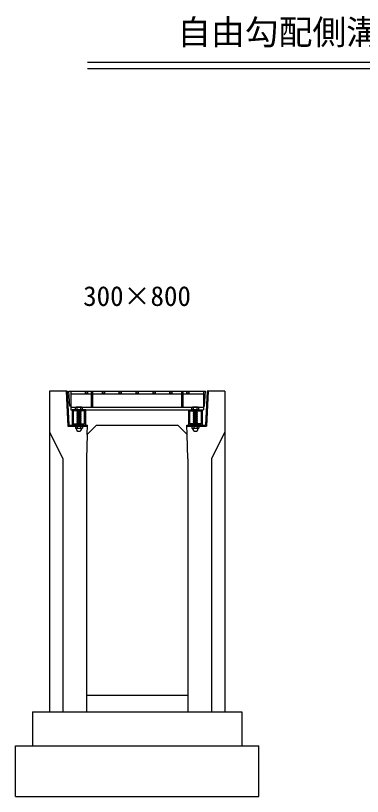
# Model space of a CAD drawing. Units: millimetres, scale not verified. Extents: x -16800 to 16800, y -5940 to 5940.
# Drawn here: x -9854 to -8827, y -3075 to -762 of the extents above; entities that cross this region are included whole.
import ezdxf
from ezdxf.enums import TextEntityAlignment as Align

# ---------------------------------------------------------------- set-up
doc = ezdxf.new("R2010")
doc.units = ezdxf.units.MM
doc.header["$LTSCALE"] = 20
doc.linetypes.add('DOTTED', pattern=[1.75, 0.25, -1.5])
for name, color, linetype, lineweight in [('0-1_OUTLINE', 3, 'Continuous', 25), ('0-2_TXT', 7, 'Continuous', 25), ('0-6_HATCH', 6, 'Continuous', 25)]:
    doc.layers.add(name, color=color, linetype=linetype, lineweight=lineweight)
doc.styles.add('ＭＳ ゴシック', font='')
doc.styles.get('ＭＳ ゴシック').set_extended_font_data('MS Gothic')

msp = doc.modelspace()

# ---------------------------------------------------------------- linework, layer by layer
at = {"layer": '0-1_OUTLINE'}
for p, q in [((-9753.94, -1875), (-9753.94, -2825)), ((-9701.44, -1875), (-9753.94, -1875)), ((-9233.94, -1875), (-9286.44, -1875)), ((-9233.94, -1875), (-9233.94, -2825)), ((-9613.94, -1975), (-9642.14, -2003.2)), ((-9642.14, -2003.2), (-9643.94, -2075)), ((-9343.94, -2075), (-9345.73, -2003.2)), ((-9233.94, -1995), (-9273.94, -2075)), ((-9643.94, -2075), (-9643.94, -2825)), ((-9343.94, -2075), (-9343.94, -2825)), ((-9273.94, -2075), (-9273.94, -2825)), ((-9643.94, -2775), (-9343.94, -2775)), ((-9803.94, -2825), (-9803.94, -2925)), ((-9803.94, -2825), (-9183.94, -2825)), ((-9753.94, -2825), (-9643.94, -2825)), ((-9343.94, -2825), (-9233.94, -2825)), ((-9183.94, -2825), (-9183.94, -2925)), ((-9853.94, -3075), (-9853.94, -2925)), ((-9853.94, -2925), (-9133.94, -2925)), ((-9133.94, -3075), (-9133.94, -2925)), ((-9853.94, -3075), (-9133.94, -3075))]:
    msp.add_line(p, q, dxfattribs=at)
for points in [[(-9613.94, -1975), (-9373.94, -1975), (-9345.73, -2003.2)], [(-9753.94, -1995), (-9713.94, -2075), (-9713.94, -2825)]]:
    msp.add_lwpolyline(points, dxfattribs=at)
at = {"layer": '0-2_TXT'}
for p, q in [((-9640.75, -900), (-7159.25, -900)), ((-9640.75, -919.2), (-7159.25, -919.2))]:
    msp.add_line(p, q, dxfattribs=at)
at = {"layer": '0-6_HATCH'}
for p, q in [((-9701.44, -1875), (-9696.44, -1975)), ((-9696.44, -1875), (-9291.44, -1875)), ((-9690.44, -1875), (-9690.44, -1930)), ((-9690.44, -1883), (-9629.44, -1883)), ((-9629.44, -1922), (-9629.44, -1875)), ((-9624.94, -1922), (-9624.94, -1875)), ((-9624.94, -1883), (-9362.94, -1883)), ((-9362.94, -1875), (-9362.94, -1922)), ((-9358.44, -1875), (-9358.44, -1922)), ((-9358.44, -1883), (-9297.44, -1883)), ((-9297.44, -1875), (-9297.44, -1930)), ((-9286.44, -1875), (-9291.44, -1975)), ((-9283.23, -1875), (-9288.39, -1978.2)), ((-9690.44, -1922), (-9297.44, -1922)), ((-9690.44, -1930), (-9297.44, -1930)), ((-9674.94, -1922.5), (-9676.94, -1924)), ((-9676.94, -1930), (-9676.94, -1924)), ((-9655.94, -1930), (-9676.94, -1930)), ((-9676.61, -1923.72), (-9674.94, -1922.5)), ((-9657.94, -1922.5), (-9674.94, -1922.5)), ((-9672.94, -1930), (-9659.94, -1930)), ((-9672.94, -1931), (-9671.94, -1930)), ((-9671.94, -1932), (-9672.94, -1931)), ((-9672.94, -1933), (-9671.94, -1932)), ((-9671.94, -1934), (-9672.94, -1933)), ((-9672.94, -1935), (-9671.94, -1934)), ((-9659.94, -1934), (-9672.94, -1935)), ((-9671.94, -1936), (-9672.94, -1935)), ((-9672.94, -1937), (-9671.94, -1936)), ((-9659.94, -1936), (-9672.94, -1937)), ((-9671.94, -1938), (-9672.94, -1937)), ((-9672.94, -1939), (-9671.94, -1938)), ((-9659.94, -1938), (-9672.94, -1939)), ((-9671.94, -1940), (-9672.94, -1939)), ((-9672.94, -1941), (-9671.94, -1940)), ((-9659.94, -1940), (-9672.94, -1941)), ((-9671.94, -1942), (-9672.94, -1941)), ((-9659.94, -1942), (-9672.94, -1943)), ((-9672.94, -1943), (-9671.94, -1942)), ((-9671.94, -1930), (-9671.94, -1924)), ((-9660.94, -1930), (-9660.94, -1924)), ((-9660.94, -1931), (-9659.94, -1930)), ((-9659.94, -1932), (-9660.94, -1931)), ((-9660.94, -1935), (-9659.94, -1934)), ((-9659.94, -1936), (-9660.94, -1935)), ((-9660.94, -1937), (-9659.94, -1936)), ((-9659.94, -1938), (-9660.94, -1937)), ((-9660.94, -1939), (-9659.94, -1938)), ((-9659.94, -1940), (-9660.94, -1939)), ((-9660.94, -1943), (-9659.94, -1942)), ((-9656.26, -1923.72), (-9657.94, -1922.5)), ((-9655.94, -1930), (-9655.94, -1924)), ((-9329.94, -1922.5), (-9331.94, -1924)), ((-9331.94, -1930), (-9331.94, -1924)), ((-9310.94, -1930), (-9331.94, -1930)), ((-9331.61, -1923.72), (-9329.94, -1922.5)), ((-9312.94, -1922.5), (-9329.94, -1922.5)), ((-9327.94, -1930), (-9314.94, -1930)), ((-9327.94, -1931), (-9326.94, -1930)), ((-9326.94, -1932), (-9327.94, -1931)), ((-9327.94, -1933), (-9326.94, -1932)), ((-9326.94, -1934), (-9327.94, -1933)), ((-9327.94, -1935), (-9326.94, -1934)), ((-9314.94, -1934), (-9327.94, -1935)), ((-9326.94, -1936), (-9327.94, -1935)), ((-9327.94, -1937), (-9326.94, -1936)), ((-9314.94, -1936), (-9327.94, -1937)), ((-9326.94, -1938), (-9327.94, -1937)), ((-9327.94, -1939), (-9326.94, -1938)), ((-9314.94, -1938), (-9327.94, -1939)), ((-9326.94, -1940), (-9327.94, -1939)), ((-9327.94, -1941), (-9326.94, -1940)), ((-9314.94, -1940), (-9327.94, -1941)), ((-9326.94, -1942), (-9327.94, -1941)), ((-9314.94, -1942), (-9327.94, -1943)), ((-9327.94, -1943), (-9326.94, -1942)), ((-9326.94, -1930), (-9326.94, -1924)), ((-9315.94, -1930), (-9315.94, -1924)), ((-9315.94, -1931), (-9314.94, -1930)), ((-9314.94, -1932), (-9315.94, -1931)), ((-9315.94, -1935), (-9314.94, -1934)), ((-9314.94, -1936), (-9315.94, -1935)), ((-9315.94, -1937), (-9314.94, -1936)), ((-9314.94, -1938), (-9315.94, -1937)), ((-9315.94, -1939), (-9314.94, -1938)), ((-9314.94, -1940), (-9315.94, -1939)), ((-9315.94, -1943), (-9314.94, -1942)), ((-9311.26, -1923.72), (-9312.94, -1922.5)), ((-9310.94, -1930), (-9310.94, -1924)), ((-9659.94, -1944), (-9672.94, -1945)), ((-9671.94, -1946), (-9672.94, -1945)), ((-9659.94, -1946), (-9672.94, -1947)), ((-9672.94, -1947), (-9671.94, -1946)), ((-9671.94, -1948), (-9672.94, -1947)), ((-9659.94, -1948), (-9672.94, -1949)), ((-9672.94, -1949), (-9671.94, -1948)), ((-9671.94, -1950), (-9672.94, -1949)), ((-9659.94, -1950), (-9672.94, -1951)), ((-9672.94, -1951), (-9671.94, -1950)), ((-9671.94, -1952), (-9672.94, -1951)), ((-9659.94, -1952), (-9672.94, -1953)), ((-9672.94, -1953), (-9671.94, -1952)), ((-9671.94, -1954), (-9672.94, -1953)), ((-9659.94, -1954), (-9672.94, -1955)), ((-9672.94, -1955), (-9671.94, -1954)), ((-9671.94, -1956), (-9672.94, -1955)), ((-9659.94, -1956), (-9672.94, -1957)), ((-9672.94, -1957), (-9671.94, -1956)), ((-9671.94, -1958), (-9672.94, -1957)), ((-9659.94, -1958), (-9672.94, -1959)), ((-9672.94, -1959), (-9671.94, -1958)), ((-9671.94, -1960), (-9672.94, -1959)), ((-9659.94, -1960), (-9672.94, -1961)), ((-9672.94, -1961), (-9671.94, -1960)), ((-9671.94, -1962), (-9672.94, -1961)), ((-9659.94, -1962), (-9672.94, -1963)), ((-9672.94, -1963), (-9671.94, -1962)), ((-9671.94, -1964), (-9672.94, -1963)), ((-9659.94, -1964), (-9672.94, -1965)), ((-9672.94, -1965), (-9671.94, -1964)), ((-9671.94, -1966), (-9672.94, -1965)), ((-9659.94, -1944), (-9660.94, -1943)), ((-9660.94, -1945), (-9659.94, -1944)), ((-9659.94, -1946), (-9660.94, -1945)), ((-9660.94, -1947), (-9659.94, -1946)), ((-9660.94, -1947), (-9659.94, -1948)), ((-9660.94, -1949), (-9659.94, -1948)), ((-9660.94, -1949), (-9659.94, -1950)), ((-9660.94, -1951), (-9659.94, -1950)), ((-9660.94, -1951), (-9659.94, -1952)), ((-9660.94, -1953), (-9659.94, -1952)), ((-9660.94, -1953), (-9659.94, -1954)), ((-9660.94, -1955), (-9659.94, -1954)), ((-9660.94, -1955), (-9659.94, -1956)), ((-9660.94, -1957), (-9659.94, -1956)), ((-9660.94, -1957), (-9659.94, -1958)), ((-9660.94, -1959), (-9659.94, -1958)), ((-9660.94, -1959), (-9659.94, -1960)), ((-9660.94, -1961), (-9659.94, -1960)), ((-9660.94, -1961), (-9659.94, -1962)), ((-9660.94, -1963), (-9659.94, -1962)), ((-9660.94, -1963), (-9659.94, -1964)), ((-9660.94, -1965), (-9659.94, -1964)), ((-9660.94, -1965), (-9659.94, -1966)), ((-9314.94, -1944), (-9327.94, -1945)), ((-9326.94, -1946), (-9327.94, -1945)), ((-9314.94, -1946), (-9327.94, -1947)), ((-9327.94, -1947), (-9326.94, -1946)), ((-9326.94, -1948), (-9327.94, -1947)), ((-9314.94, -1948), (-9327.94, -1949)), ((-9327.94, -1949), (-9326.94, -1948)), ((-9326.94, -1950), (-9327.94, -1949)), ((-9314.94, -1950), (-9327.94, -1951)), ((-9327.94, -1951), (-9326.94, -1950)), ((-9326.94, -1952), (-9327.94, -1951)), ((-9314.94, -1952), (-9327.94, -1953)), ((-9327.94, -1953), (-9326.94, -1952)), ((-9326.94, -1954), (-9327.94, -1953)), ((-9314.94, -1954), (-9327.94, -1955)), ((-9327.94, -1955), (-9326.94, -1954)), ((-9326.94, -1956), (-9327.94, -1955)), ((-9314.94, -1956), (-9327.94, -1957)), ((-9327.94, -1957), (-9326.94, -1956)), ((-9326.94, -1958), (-9327.94, -1957)), ((-9314.94, -1958), (-9327.94, -1959)), ((-9327.94, -1959), (-9326.94, -1958)), ((-9326.94, -1960), (-9327.94, -1959)), ((-9314.94, -1960), (-9327.94, -1961)), ((-9327.94, -1961), (-9326.94, -1960)), ((-9326.94, -1962), (-9327.94, -1961)), ((-9314.94, -1962), (-9327.94, -1963)), ((-9327.94, -1963), (-9326.94, -1962)), ((-9326.94, -1964), (-9327.94, -1963)), ((-9314.94, -1964), (-9327.94, -1965)), ((-9327.94, -1965), (-9326.94, -1964)), ((-9326.94, -1966), (-9327.94, -1965)), ((-9314.94, -1944), (-9315.94, -1943)), ((-9315.94, -1945), (-9314.94, -1944)), ((-9314.94, -1946), (-9315.94, -1945)), ((-9315.94, -1947), (-9314.94, -1946)), ((-9315.94, -1947), (-9314.94, -1948)), ((-9315.94, -1949), (-9314.94, -1948)), ((-9315.94, -1949), (-9314.94, -1950)), ((-9315.94, -1951), (-9314.94, -1950)), ((-9315.94, -1951), (-9314.94, -1952)), ((-9315.94, -1953), (-9314.94, -1952)), ((-9315.94, -1953), (-9314.94, -1954)), ((-9315.94, -1955), (-9314.94, -1954)), ((-9315.94, -1955), (-9314.94, -1956)), ((-9315.94, -1957), (-9314.94, -1956)), ((-9315.94, -1957), (-9314.94, -1958)), ((-9315.94, -1959), (-9314.94, -1958)), ((-9315.94, -1959), (-9314.94, -1960)), ((-9315.94, -1961), (-9314.94, -1960)), ((-9315.94, -1961), (-9314.94, -1962)), ((-9315.94, -1963), (-9314.94, -1962)), ((-9315.94, -1963), (-9314.94, -1964)), ((-9315.94, -1965), (-9314.94, -1964)), ((-9315.94, -1965), (-9314.94, -1966)), ((-9696.44, -1975), (-9641.44, -1975)), ((-9675.78, -1978.2), (-9676.64, -1978.85)), ((-9676.64, -1978.85), (-9676.64, -1984.03)), ((-9674.95, -1985), (-9676.64, -1984.03)), ((-9657.1, -1978.2), (-9675.78, -1978.2)), ((-9674.95, -1985.33), (-9674.95, -1985)), ((-9657.92, -1985), (-9674.95, -1985)), ((-9657.92, -1985.33), (-9674.95, -1985.33)), ((-9659.94, -1966), (-9672.94, -1967)), ((-9672.94, -1967), (-9671.94, -1966)), ((-9671.94, -1968), (-9672.94, -1967)), ((-9659.94, -1968), (-9672.94, -1969)), ((-9672.94, -1969), (-9671.94, -1968)), ((-9671.94, -1970), (-9672.94, -1969)), ((-9659.94, -1970), (-9672.94, -1971)), ((-9672.94, -1971), (-9671.94, -1970)), ((-9671.94, -1972), (-9672.94, -1971)), ((-9672.94, -1973), (-9671.94, -1972)), ((-9671.94, -1974), (-9672.94, -1973)), ((-9672.93, -1975), (-9671.93, -1974)), ((-9671.93, -1976), (-9672.93, -1975)), ((-9672.93, -1977), (-9671.93, -1976)), ((-9671.93, -1978), (-9672.93, -1977)), ((-9672.12, -1978.2), (-9671.93, -1978)), ((-9672.12, -1978.2), (-9660.12, -1978.2)), ((-9671.54, -1978.85), (-9671.54, -1984.03)), ((-9661.34, -1978.85), (-9661.34, -1984.03)), ((-9660.94, -1967), (-9659.94, -1966)), ((-9660.94, -1967), (-9659.94, -1968)), ((-9660.94, -1969), (-9659.94, -1968)), ((-9660.94, -1969), (-9659.94, -1970)), ((-9660.94, -1971), (-9659.94, -1970)), ((-9660.94, -1971), (-9659.94, -1972)), ((-9660.94, -1973), (-9659.94, -1972)), ((-9660.94, -1973), (-9659.93, -1974)), ((-9660.93, -1975), (-9659.93, -1974)), ((-9660.93, -1975), (-9659.93, -1976)), ((-9660.93, -1977), (-9659.93, -1976)), ((-9660.93, -1977), (-9659.93, -1978)), ((-9660.12, -1978.2), (-9659.93, -1978)), ((-9657.92, -1985), (-9656.23, -1984.03)), ((-9657.92, -1985.33), (-9657.92, -1985)), ((-9657.1, -1978.2), (-9656.23, -1978.85)), ((-9656.23, -1978.85), (-9656.23, -1984.03)), ((-9642.14, -2003.2), (-9641.44, -1975)), ((-9345.73, -2003.2), (-9346.44, -1975)), ((-9346.44, -1975), (-9291.44, -1975)), ((-9346.36, -1978.2), (-9288.39, -1978.2)), ((-9330.78, -1978.2), (-9331.64, -1978.85)), ((-9331.64, -1978.85), (-9331.64, -1984.03)), ((-9329.95, -1985), (-9331.64, -1984.03)), ((-9312.1, -1978.2), (-9330.78, -1978.2)), ((-9329.95, -1985.33), (-9329.95, -1985)), ((-9312.92, -1985), (-9329.95, -1985)), ((-9312.92, -1985.33), (-9329.95, -1985.33)), ((-9314.94, -1966), (-9327.94, -1967)), ((-9327.94, -1967), (-9326.94, -1966)), ((-9326.94, -1968), (-9327.94, -1967)), ((-9314.94, -1968), (-9327.94, -1969)), ((-9327.94, -1969), (-9326.94, -1968)), ((-9326.94, -1970), (-9327.94, -1969)), ((-9314.94, -1970), (-9327.94, -1971)), ((-9327.94, -1971), (-9326.94, -1970)), ((-9326.94, -1972), (-9327.94, -1971)), ((-9327.94, -1973), (-9326.94, -1972)), ((-9326.94, -1974), (-9327.94, -1973)), ((-9327.93, -1975), (-9326.93, -1974)), ((-9326.93, -1976), (-9327.93, -1975)), ((-9327.93, -1977), (-9326.93, -1976)), ((-9326.93, -1978), (-9327.93, -1977)), ((-9327.12, -1978.2), (-9326.93, -1978)), ((-9327.12, -1978.2), (-9315.12, -1978.2)), ((-9326.54, -1978.85), (-9326.54, -1984.03)), ((-9316.34, -1978.85), (-9316.34, -1984.03)), ((-9315.94, -1967), (-9314.94, -1966)), ((-9315.94, -1967), (-9314.94, -1968)), ((-9315.94, -1969), (-9314.94, -1968)), ((-9315.94, -1969), (-9314.94, -1970)), ((-9315.94, -1971), (-9314.94, -1970)), ((-9315.94, -1971), (-9314.94, -1972)), ((-9315.94, -1973), (-9314.94, -1972)), ((-9315.94, -1973), (-9314.93, -1974)), ((-9315.93, -1975), (-9314.93, -1974)), ((-9315.93, -1975), (-9314.93, -1976)), ((-9315.93, -1977), (-9314.93, -1976)), ((-9315.93, -1977), (-9314.93, -1978)), ((-9315.12, -1978.2), (-9314.93, -1978)), ((-9312.92, -1985), (-9311.23, -1984.03)), ((-9312.92, -1985.33), (-9312.92, -1985)), ((-9312.1, -1978.2), (-9311.23, -1978.85)), ((-9311.23, -1978.85), (-9311.23, -1984.03))]:
    msp.add_line(p, q, dxfattribs=at)
at = {"layer": '0-6_HATCH', "linetype": 'DOTTED'}
for p, q in [((-9659.94, -1930), (-9672.94, -1931)), ((-9659.94, -1932), (-9672.94, -1933)), ((-9314.94, -1930), (-9327.94, -1931)), ((-9314.94, -1932), (-9327.94, -1933)), ((-9659.94, -1972), (-9672.94, -1973)), ((-9659.93, -1974), (-9672.93, -1975)), ((-9659.93, -1976), (-9672.93, -1977)), ((-9314.94, -1972), (-9327.94, -1973)), ((-9314.93, -1974), (-9327.93, -1975)), ((-9314.93, -1976), (-9327.93, -1977))]:
    msp.add_line(p, q, dxfattribs=at)
at = {"layer": '0-6_HATCH'}
for points in [[(-9704.64, -1875), (-9699.48, -1978.2), (-9641.52, -1978.2)], [(-9690.44, -1919), (-9693.44, -1919), (-9696.44, -1875)], [(-9640.94, -1875), (-9640.94, -1881), (-9646.94, -1881), (-9646.94, -1875)], [(-9590.94, -1875), (-9590.94, -1881), (-9596.94, -1881), (-9596.94, -1875)], [(-9540.94, -1875), (-9540.94, -1881), (-9546.94, -1881), (-9546.94, -1875)], [(-9490.94, -1875), (-9490.94, -1881), (-9496.94, -1881), (-9496.94, -1875)], [(-9440.94, -1875), (-9440.94, -1881), (-9446.94, -1881), (-9446.94, -1875)], [(-9390.94, -1875), (-9390.94, -1881), (-9396.94, -1881), (-9396.94, -1875)], [(-9340.94, -1875), (-9340.94, -1881), (-9346.94, -1881), (-9346.94, -1875)], [(-9297.44, -1919), (-9294.44, -1919), (-9291.44, -1875)], [(-9659.94, -1934), (-9660.94, -1933), (-9659.94, -1932)], [(-9659.94, -1942), (-9660.94, -1941), (-9659.94, -1940)], [(-9314.94, -1934), (-9315.94, -1933), (-9314.94, -1932)], [(-9314.94, -1942), (-9315.94, -1941), (-9314.94, -1940)], [(-9672.94, -1945), (-9671.94, -1944), (-9672.94, -1943)], [(-9327.94, -1945), (-9326.94, -1944), (-9327.94, -1943)]]:
    msp.add_lwpolyline(points, dxfattribs=at)
for points in [[(-9686.44, -1930), (-9686.44, -1975), (-9646.44, -1975), (-9646.44, -1930)], [(-9683.24, -1933.2), (-9683.24, -1971.8), (-9649.64, -1971.8), (-9649.64, -1933.2)], [(-9301.44, -1930), (-9301.44, -1975), (-9341.44, -1975), (-9341.44, -1930)], [(-9304.64, -1933.2), (-9304.64, -1971.8), (-9338.24, -1971.8), (-9338.24, -1933.2)]]:
    msp.add_lwpolyline(points, close=True, dxfattribs=at)
for centre, radius, start, end in [((-9674.44, -1926.62), 3.62, 46.39563, 133.60437), ((-9666.44, -1938.62), 15.62, 69.39075, 110.60925), ((-9658.44, -1926.62), 3.62, 46.39563, 133.60437), ((-9329.44, -1926.62), 3.62, 46.39563, 133.60437), ((-9321.44, -1938.62), 15.62, 69.39075, 110.60925), ((-9313.44, -1926.62), 3.62, 46.39563, 133.60437), ((-9674.09, -1983.54), 5.35, 61.49832, 118.50684), ((-9674.09, -1979.33), 5.35, 241.49843, 298.50089), ((-9666.44, -1985.33), 8.19, 180, 359.99995), ((-9666.44, -1998.61), 20.42, 75.52621, 104.47362), ((-9666.44, -1964.26), 20.42, 255.52638, 284.47374), ((-9658.78, -1983.54), 5.35, 61.49231, 118.50169), ((-9658.78, -1979.33), 5.35, 241.49989, 298.5), ((-9329.09, -1983.54), 5.35, 61.49832, 118.50684), ((-9329.09, -1979.33), 5.35, 241.49843, 298.50089), ((-9321.44, -1985.33), 8.19, 180, 359.99995), ((-9321.44, -1998.61), 20.42, 75.52621, 104.47362), ((-9321.44, -1964.26), 20.42, 255.52638, 284.47374), ((-9313.78, -1983.54), 5.35, 61.49231, 118.50169), ((-9313.78, -1979.33), 5.35, 241.49989, 298.5)]:
    msp.add_arc(centre, radius, start, end, dxfattribs=at)

# ---------------------------------------------------------------- texts
at = {"layer": '0-2_TXT', "style": 'ＭＳ ゴシック'}
for s, height, p in [('自由勾配側溝（横断用）FSD-G 300\u3000断面図', 73.31, (-9375, -870)), ('300×800', 58.65, (-9653.94, -1640))]:
    msp.add_text(s, height=height, dxfattribs=at).set_placement(p, align=Align.BOTTOM_LEFT)

doc.saveas('drawing.dxf')
